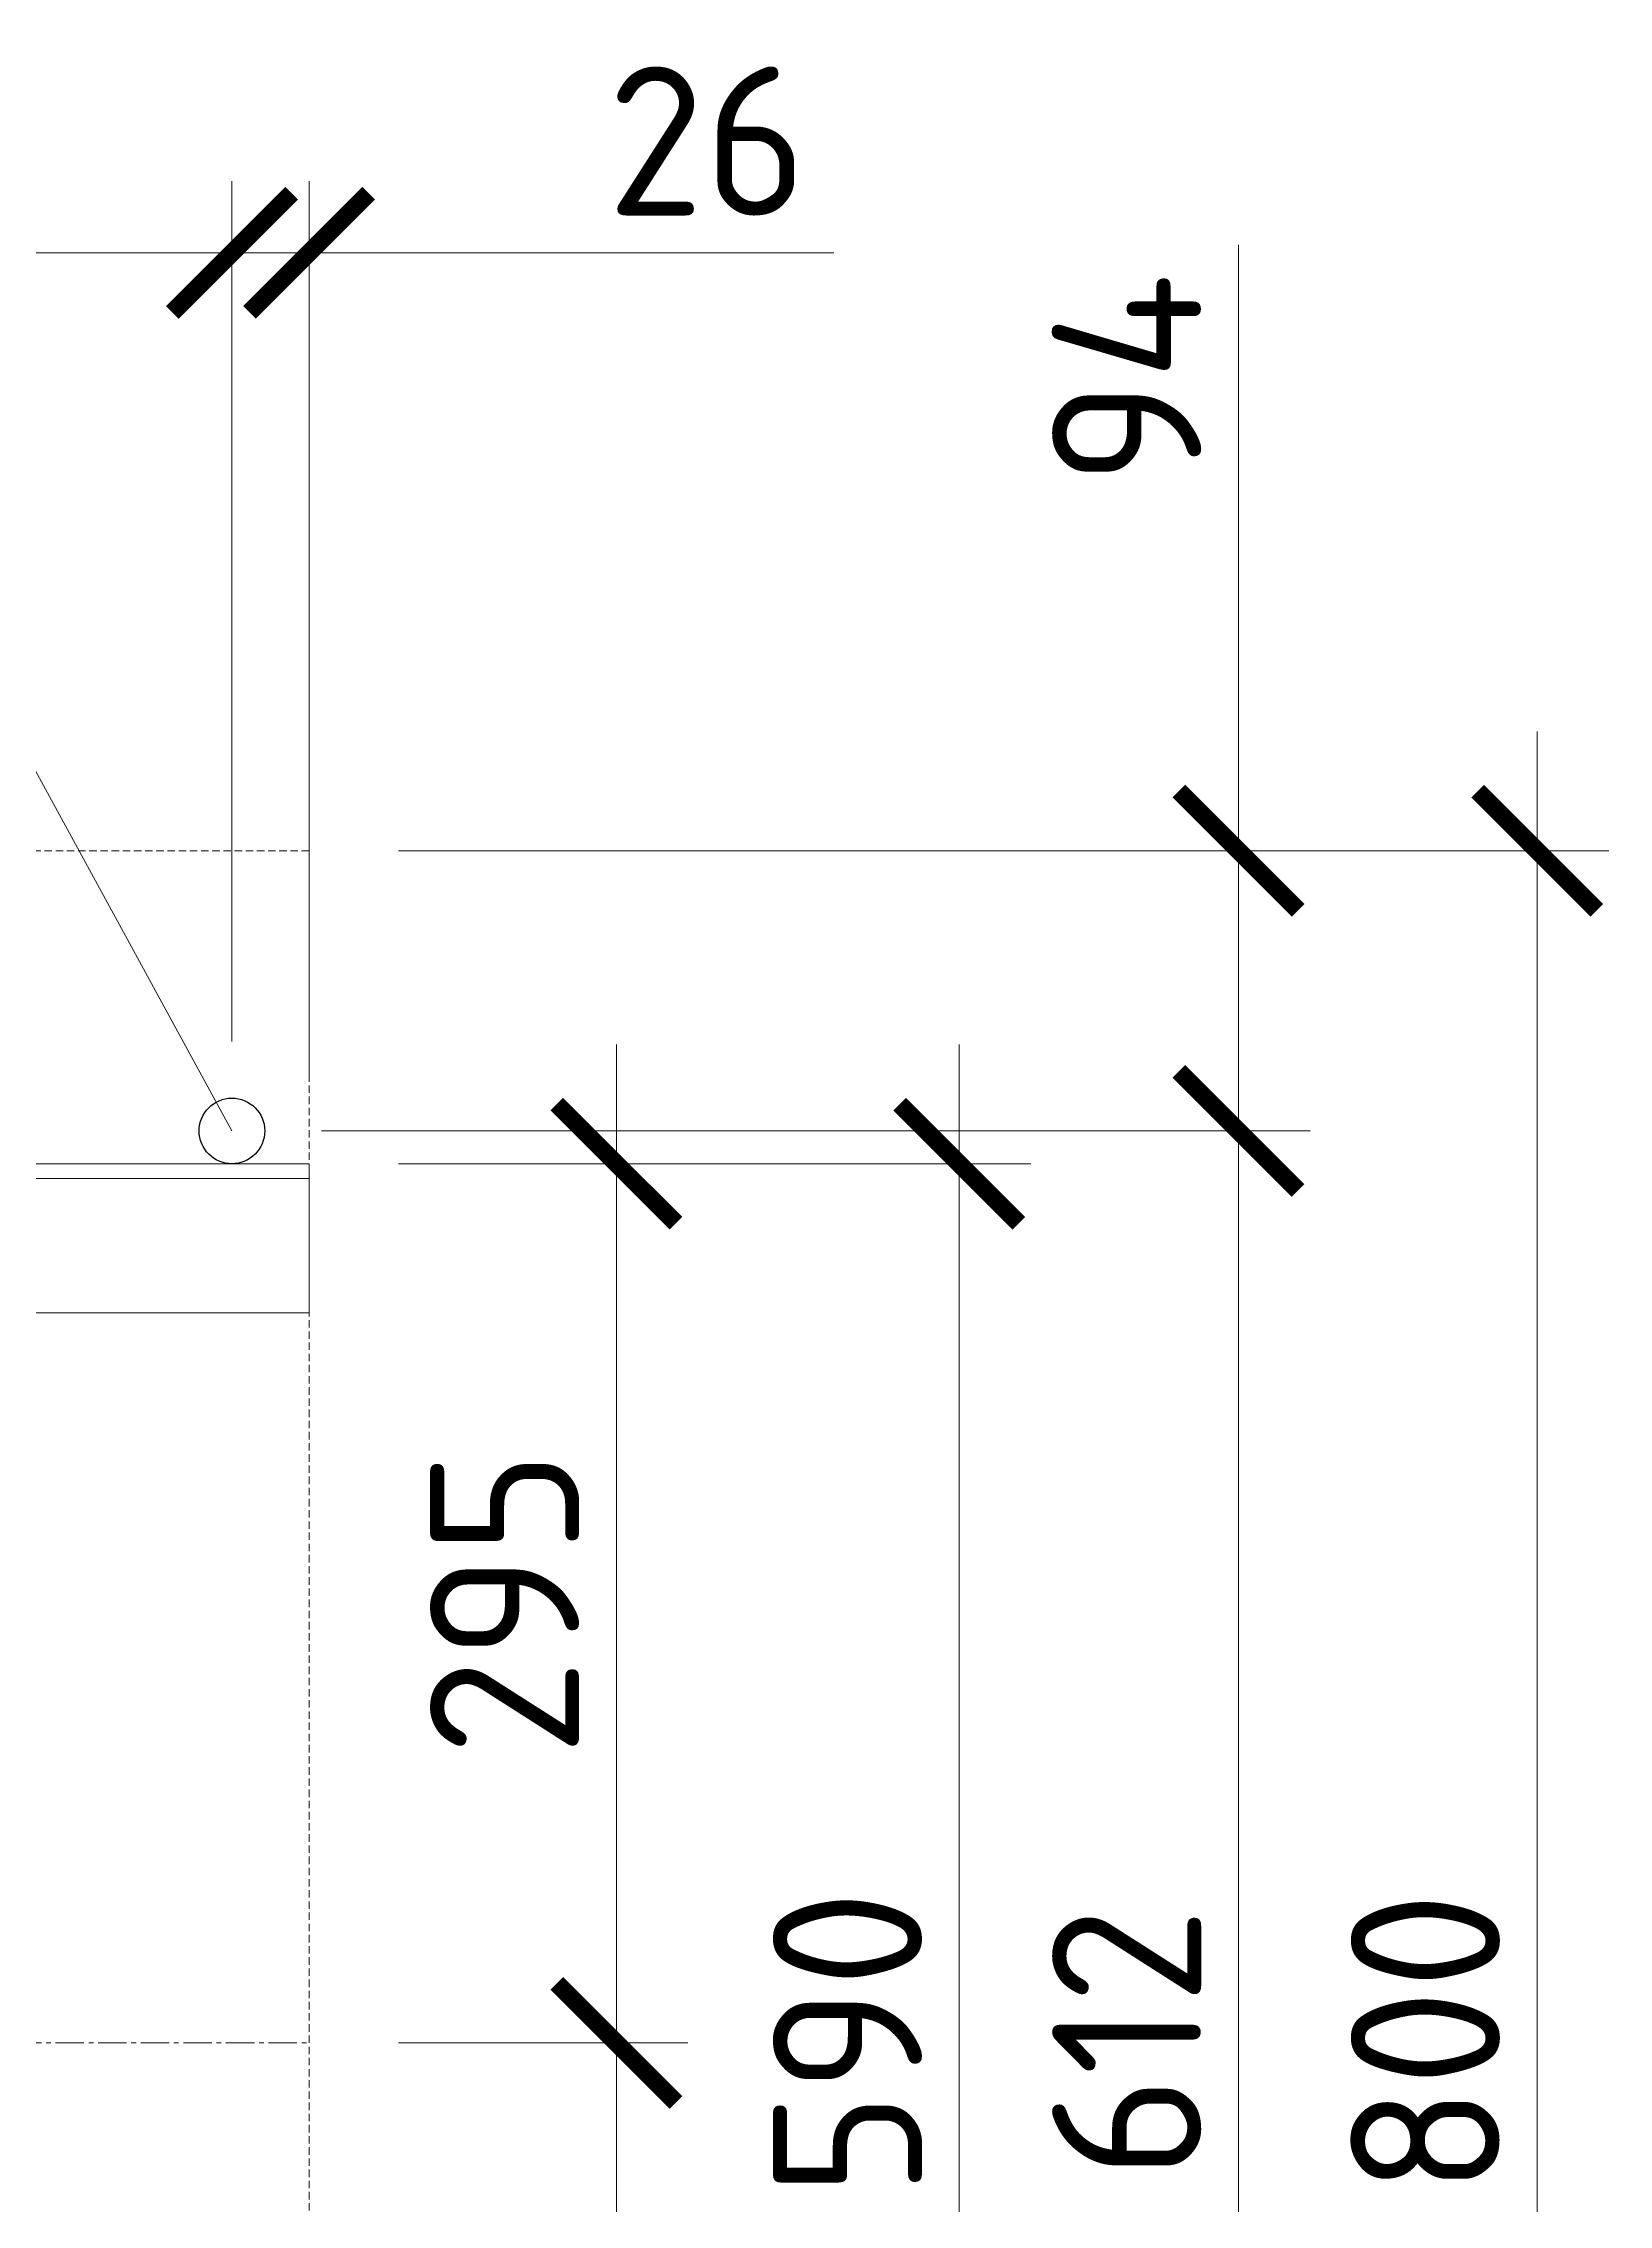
# Model space of a CAD drawing. Header units: millimetres. Extents: x -65574 to 111613, y -106550 to -50518.
# Drawn here: x 20622 to 21147, y -51548 to -50823 of the extents above; entities that cross this region are included whole.
import ezdxf

# ---------------------------------------------------------------- set-up
doc = ezdxf.new("R2010")
doc.units = ezdxf.units.MM
doc.linetypes.add('CENTER2', pattern=[28.575, 19.05, -3.175, 3.175, -3.175])
doc.linetypes.add('невидимая', pattern=[0.375, 0.25, -0.125])
doc.layers.get('Defpoints').update_dxf_attribs({"color": 6})
doc.styles.add('GOST-2.304_Type-B', font='GOST Common.ttf')
doc.dimstyles.new('УРСТ', dxfattribs={"dimtxt": 2.5, "dimasz": 2, "dimexe": 1.2, "dimexo": 1.5, "dimtad": 1, "dimdec": 0, "dimrnd": 1, "dimtxsty": 'GOST-2.304_Type-B', "dimblk": 'ARCHTICK', "dimcen": 2, "dimdle": 2, "dimazin": 3, "dimtfac": 1, "dimtdec": 0, "dimtmove": 1, "dimatfit": 0, "dimldrblk": 'NONE', "dimlwd": 15, "dimlwe": 15, "dimarcsym": 0})

# ---------------------------------------------------------------- blocks, each defined once
blk = doc.blocks.new('*U238')
at = {"lineweight": 30}
blk.add_circle((0, 0), 11, dxfattribs=at)
blk = doc.blocks.new('*U239')
at = {"color": 0, "linetype": 'ByBlock', "lineweight": -2, "transparency": 16777216}
blk.add_blockref('*U238', (1820, 0), dxfattribs=at)
blk = doc.blocks.new('_ArchTick')
at = {"color": 0, "linetype": 'ByBlock', "const_width": 0.15}
blk.add_lwpolyline([(-0.5, -0.5), (0.5, 0.5)], dxfattribs=at)
blk = doc.blocks.new('*D363')
at = {"color": 0, "lineweight": 15, "ltscale": 100, "transparency": 16777216}
for p, q in [((18865.26, -51157.88), (18865.26, -50869.26)), ((20685.26, -51157.88), (20685.26, -50869.26)), ((18825.26, -50893.26), (20725.26, -50893.26))]:
    blk.add_line(p, q, dxfattribs=at)
at = {"layer": 'Defpoints', "color": 0, "lineweight": -2, "ltscale": 100, "transparency": 16777216}
for p in [(20685.26, -50893.26), (18865.26, -51187.88), (20685.26, -51187.88)]:
    blk.add_point(p, dxfattribs=at)
at = {"color": 0, "lineweight": 15, "ltscale": 100, "transparency": 16777216, "xscale": 40, "yscale": 40, "zscale": 40, "rotation": 180}
blk.add_blockref('_ArchTick', (18865.26, -50893.26), dxfattribs=at)
at = {"color": 0, "lineweight": 15, "ltscale": 100, "transparency": 16777216, "xscale": 40, "yscale": 40, "zscale": 40}
blk.add_blockref('_ArchTick', (20685.26, -50893.26), dxfattribs=at)
at = {"color": 0, "lineweight": 15, "ltscale": 100, "transparency": 16777216, "insert": (19775.26, -50855.76), "char_height": 50, "attachment_point": 5, "style": 'GOST-2.304_Type-B'}
blk.add_mtext('\\A1;13х140=1820', dxfattribs=at)
blk = doc.blocks.new('_None')
blk = doc.blocks.new('*D365')
at = {"color": 0, "lineweight": 15, "ltscale": 100, "transparency": 16777216}
for p, q in [((20685.26, -51157.88), (20685.26, -50869.26)), ((20711.15, -51168.88), (20711.15, -50869.26)), ((20685.26, -50893.26), (20645.26, -50893.26)), ((20685.26, -50893.26), (20711.15, -50893.26)), ((20685.26, -50893.26), (20711.15, -50893.26)), ((20711.15, -50893.26), (20751.15, -50893.26)), ((20887.17, -50893.26), (20711.15, -50893.26))]:
    blk.add_line(p, q, dxfattribs=at)
at = {"layer": 'Defpoints', "color": 0, "lineweight": -2, "ltscale": 100, "transparency": 16777216}
for p in [(20711.15, -50893.26), (20685.26, -51187.88), (20711.15, -51198.88)]:
    blk.add_point(p, dxfattribs=at)
at = {"color": 0, "lineweight": 15, "ltscale": 100, "transparency": 16777216, "xscale": 40, "yscale": 40, "zscale": 40}
blk.add_blockref('_ArchTick', (20685.26, -50893.26), dxfattribs=at)
at = {"color": 0, "lineweight": 15, "ltscale": 100, "transparency": 16777216, "xscale": 40, "yscale": 40, "zscale": 40, "rotation": 180}
blk.add_blockref('_ArchTick', (20711.15, -50893.26), dxfattribs=at)
at = {"color": 0, "lineweight": 15, "ltscale": 100, "transparency": 16777216, "insert": (20844.67, -50855.76), "char_height": 50, "attachment_point": 5, "style": 'GOST-2.304_Type-B'}
blk.add_mtext('\\A1;26', dxfattribs=at)
blk = doc.blocks.new('*D369')
at = {"color": 0, "lineweight": 15, "ltscale": 100, "transparency": 16777216}
for p, q in [((20929.2, -51158.88), (20929.2, -51828.88)), ((20741.15, -51198.88), (20953.2, -51198.88)), ((20741.15, -51788.88), (20953.2, -51788.88))]:
    blk.add_line(p, q, dxfattribs=at)
at = {"layer": 'Defpoints', "color": 0, "lineweight": -2, "ltscale": 100, "transparency": 16777216}
for p in [(20711.15, -51198.88), (20711.15, -51788.88), (20929.2, -51788.88)]:
    blk.add_point(p, dxfattribs=at)
at = {"color": 0, "lineweight": 15, "ltscale": 100, "transparency": 16777216, "xscale": 40, "yscale": 40, "zscale": 40}
for p, rotation in [((20929.2, -51198.88), 90), ((20929.2, -51788.88), 270)]:
    blk.add_blockref('_ArchTick', p, dxfattribs=dict(at, rotation=rotation))
at = {"color": 0, "lineweight": 15, "ltscale": 100, "transparency": 16777216, "insert": (20891.7, -51493.88), "char_height": 50, "attachment_point": 5, "rotation": 90, "style": 'GOST-2.304_Type-B'}
blk.add_mtext('\\A1;590', dxfattribs=at)
blk = doc.blocks.new('*D370')
at = {"color": 0, "lineweight": 15, "ltscale": 100, "transparency": 16777216}
for p, q in [((21022.85, -51147.88), (21022.85, -51839.88)), ((20715.26, -51187.88), (21046.85, -51187.88)), ((20711.15, -51799.88), (21046.85, -51799.88))]:
    blk.add_line(p, q, dxfattribs=at)
at = {"layer": 'Defpoints', "color": 0, "lineweight": -2, "ltscale": 100, "transparency": 16777216}
for p in [(20685.26, -51187.88), (20681.15, -51799.88), (21022.85, -51799.88)]:
    blk.add_point(p, dxfattribs=at)
at = {"color": 0, "lineweight": 15, "ltscale": 100, "transparency": 16777216, "xscale": 40, "yscale": 40, "zscale": 40}
for p, rotation in [((21022.85, -51187.88), 90), ((21022.85, -51799.88), 270)]:
    blk.add_blockref('_ArchTick', p, dxfattribs=dict(at, rotation=rotation))
at = {"color": 0, "lineweight": 15, "ltscale": 100, "transparency": 16777216, "insert": (20985.35, -51493.88), "char_height": 50, "attachment_point": 5, "rotation": 90, "style": 'GOST-2.304_Type-B'}
blk.add_mtext('\\A1;612', dxfattribs=at)
blk = doc.blocks.new('*U236')
at = {"linetype": 'ByBlock', "lineweight": 15, "ltscale": 100}
blk.add_lwpolyline([(49.19, -95.6), (-55.19, 95.6)], dxfattribs=at)
blk = doc.blocks.new('*U237')
at = {"color": 0, "linetype": 'ByBlock', "lineweight": -2, "transparency": 16777216}
blk.add_blockref('*U236', (1820, 0), dxfattribs=at)
blk = doc.blocks.new('*D374')
at = {"color": 0, "lineweight": 15, "ltscale": 100, "transparency": 16777216}
for p, q in [((21022.85, -50890.63), (21022.85, -51093.88)), ((21022.85, -51093.88), (21022.85, -51053.88)), ((20741.15, -51093.88), (21046.85, -51093.88)), ((21022.85, -51187.88), (21022.85, -51093.88)), ((21022.85, -51187.88), (21022.85, -51093.88)), ((20715.26, -51187.88), (21046.85, -51187.88)), ((21022.85, -51187.88), (21022.85, -51227.88))]:
    blk.add_line(p, q, dxfattribs=at)
at = {"layer": 'Defpoints', "color": 0, "lineweight": -2, "ltscale": 100, "transparency": 16777216}
for p in [(20711.15, -51093.88), (21022.85, -51093.88), (20685.26, -51187.88)]:
    blk.add_point(p, dxfattribs=at)
at = {"color": 0, "lineweight": 15, "ltscale": 100, "transparency": 16777216, "xscale": 40, "yscale": 40, "zscale": 40}
for p, rotation in [((21022.85, -51093.88), 270), ((21022.85, -51187.88), 90)]:
    blk.add_blockref('_ArchTick', p, dxfattribs=dict(at, rotation=rotation))
at = {"color": 0, "lineweight": 15, "ltscale": 100, "transparency": 16777216, "insert": (20985.35, -50935.63), "char_height": 50, "attachment_point": 5, "rotation": 90, "style": 'GOST-2.304_Type-B'}
blk.add_mtext('\\A1;94', dxfattribs=at)
blk = doc.blocks.new('*D375')
at = {"color": 0, "lineweight": 15, "ltscale": 100, "transparency": 16777216}
for p, q in [((21123.04, -51053.88), (21123.04, -51933.88)), ((20741.15, -51093.88), (21147.04, -51093.88)), ((20741.15, -51893.88), (21147.04, -51893.88))]:
    blk.add_line(p, q, dxfattribs=at)
at = {"layer": 'Defpoints', "color": 0, "lineweight": -2, "ltscale": 100, "transparency": 16777216}
for p in [(20711.15, -51093.88), (20711.15, -51893.88), (21123.04, -51893.88)]:
    blk.add_point(p, dxfattribs=at)
at = {"color": 0, "lineweight": 15, "ltscale": 100, "transparency": 16777216, "xscale": 40, "yscale": 40, "zscale": 40}
for p, rotation in [((21123.04, -51093.88), 90), ((21123.04, -51893.88), 270)]:
    blk.add_blockref('_ArchTick', p, dxfattribs=dict(at, rotation=rotation))
at = {"color": 0, "lineweight": 15, "ltscale": 100, "transparency": 16777216, "insert": (21085.54, -51493.88), "char_height": 50, "attachment_point": 5, "rotation": 90, "style": 'GOST-2.304_Type-B'}
blk.add_mtext('\\A1;800', dxfattribs=at)
blk = doc.blocks.new('*D376')
at = {"color": 0, "lineweight": 15, "ltscale": 100, "transparency": 16777216}
for p, q in [((20814.2, -51158.88), (20814.2, -51533.88)), ((20741.15, -51198.88), (20838.2, -51198.88)), ((20741.15, -51493.88), (20838.2, -51493.88))]:
    blk.add_line(p, q, dxfattribs=at)
at = {"layer": 'Defpoints', "color": 0, "lineweight": -2, "ltscale": 100, "transparency": 16777216}
for p in [(20711.15, -51198.88), (20711.15, -51493.88), (20814.2, -51493.88)]:
    blk.add_point(p, dxfattribs=at)
at = {"color": 0, "lineweight": 15, "ltscale": 100, "transparency": 16777216, "xscale": 40, "yscale": 40, "zscale": 40}
for p, rotation in [((20814.2, -51198.88), 90), ((20814.2, -51493.88), 270)]:
    blk.add_blockref('_ArchTick', p, dxfattribs=dict(at, rotation=rotation))
at = {"color": 0, "lineweight": 15, "ltscale": 100, "transparency": 16777216, "insert": (20776.7, -51346.38), "char_height": 50, "attachment_point": 5, "rotation": 90, "style": 'GOST-2.304_Type-B'}
blk.add_mtext('\\A1;295', dxfattribs=at)
blk = doc.blocks.new('*D377')
at = {"color": 0, "lineweight": 15, "ltscale": 100, "transparency": 16777216}
for p, q in [((20814.2, -51828.88), (20814.2, -51453.88)), ((20741.15, -51493.88), (20838.2, -51493.88)), ((20741.15, -51788.88), (20838.2, -51788.88))]:
    blk.add_line(p, q, dxfattribs=at)
at = {"layer": 'Defpoints', "color": 0, "lineweight": -2, "ltscale": 100, "transparency": 16777216}
for p in [(20711.15, -51493.88), (20814.2, -51493.88), (20711.15, -51788.88)]:
    blk.add_point(p, dxfattribs=at)
at = {"color": 0, "lineweight": 15, "ltscale": 100, "transparency": 16777216, "xscale": 40, "yscale": 40, "zscale": 40}
for p, rotation in [((20814.2, -51493.88), 90), ((20814.2, -51788.88), 270)]:
    blk.add_blockref('_ArchTick', p, dxfattribs=dict(at, rotation=rotation))
at = {"color": 0, "lineweight": 15, "ltscale": 100, "transparency": 16777216, "insert": (20776.7, -51641.38), "char_height": 50, "attachment_point": 5, "rotation": 90, "style": 'GOST-2.304_Type-B'}
blk.add_mtext('\\A1;295', dxfattribs=at)

msp = doc.modelspace()

# ---------------------------------------------------------------- linework, layer by layer
at = {"lineweight": 15, "ltscale": 100}
msp.add_line((20711.15, -51203.88), (18811.15, -51203.88), dxfattribs=at)
at = {"linetype": 'CENTER2', "lineweight": 5, "ltscale": 0.5}
msp.add_line((18811.59, -51493.88), (20711.59, -51493.88), dxfattribs=at)
at = {"linetype": 'невидимая', "lineweight": 15, "ltscale": 10}
msp.add_lwpolyline([(18811.15, -51893.88), (18811.15, -51093.88), (20711.15, -51093.88), (20711.15, -51893.88)], close=True, dxfattribs=at)
at = {"lineweight": 15, "ltscale": 100}
msp.add_lwpolyline([(18911.15, -51248.88), (18811.15, -51248.88), (18811.15, -51198.88), (20711.15, -51198.88), (20711.15, -51248.88), (20611.15, -51248.88)], dxfattribs=at)

# ---------------------------------------------------------------- block references
for name, p in [('*U237', (18816.06, -51092.28)), ('*U239', (18865.26, -51187.88))]:
    msp.add_blockref(name, p)

# ---------------------------------------------------------------- dimensions: what is measured, and where the dimension line sits
dim = msp.add_linear_dim(base=(20685.26, -50893.26), p1=(18865.26, -51187.88), p2=(20685.26, -51187.88), angle=0, text='13х140=<>', dimstyle='УРСТ', override={"dimscale": 0, "dimtxsty": 'GOST-2.304_Type-B'}, dxfattribs=at)
dim.commit()
dim.dimension.update_dxf_attribs({"geometry": '*D363', "text_midpoint": (19775.26, -50855.76)})
for base, p2, angle, picture, middle in [((20711.15, -50893.26), (20711.15, -51198.88), 0, '*D365', (20844.67, -50893.26)), ((21022.85, -51093.88), (20711.15, -51093.88), 90, '*D374', (21026.8, -50935.63))]:
    dim = msp.add_linear_dim(base=base, p1=(20685.26, -51187.88), p2=p2, angle=angle, dimstyle='УРСТ', override={"dimscale": 0, "dimtxsty": 'GOST-2.304_Type-B'}, dxfattribs=at)
    dim.commit()
    dim.dimension.update_dxf_attribs({"geometry": picture, "text_midpoint": middle, "dimtype": 160})
for base, p1, p2, angle, picture, middle in [((21123.04, -51893.88), (20711.15, -51093.88), (20711.15, -51893.88), 90, '*D375', (21085.54, -51493.88)), ((21022.85, -51799.88), (20685.26, -51187.88), (20681.15, -51799.88), 90, '*D370', (20985.35, -51493.88)), ((20929.2, -51788.88), (20711.15, -51198.88), (20711.15, -51788.88), 90, '*D369', (20891.7, -51493.88)), ((20814.2, -51493.88), (20711.15, -51198.88), (20711.15, -51493.88), 90, '*D376', (20776.7, -51346.38)), ((20814.2, -51493.88), (20711.15, -51788.88), (20711.15, -51493.88), 270, '*D377', (20776.7, -51641.38))]:
    dim = msp.add_linear_dim(base=base, p1=p1, p2=p2, angle=angle, dimstyle='УРСТ', override={"dimscale": 0, "dimtxsty": 'GOST-2.304_Type-B'}, dxfattribs=at)
    dim.commit()
    dim.dimension.update_dxf_attribs({"geometry": picture, "text_midpoint": middle})

doc.saveas('drawing.dxf')
